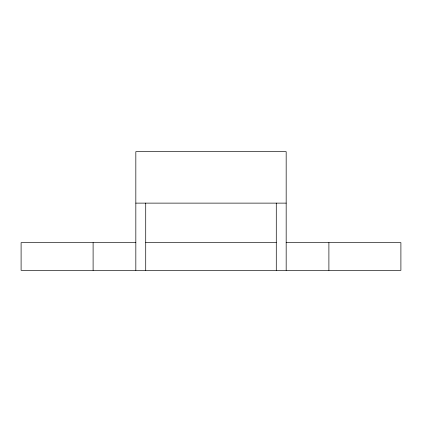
<?xml version="1.0" encoding="UTF-8"?>
<svg xmlns="http://www.w3.org/2000/svg" width="422" height="422" viewBox="0 0 422 422"><rect width="100%" height="100%" fill="white"/><g stroke="black" fill="none" stroke-linecap="round" stroke-linejoin="round"><path stroke-width="0.63" d="M135.831 203.124L286.169 203.124M135.831 242.65L21.1 242.65L21.1 270.344L400.9 270.344L400.9 242.65L286.169 242.65M145.722 242.65L276.278 242.65M328.896 242.65L328.896 270.344M286.169 270.344L286.169 151.656L135.831 151.656L135.831 270.344M276.278 203.124L276.278 270.344M145.722 203.124L145.722 270.344M93.104 242.65L93.104 270.344"/></g></svg>
